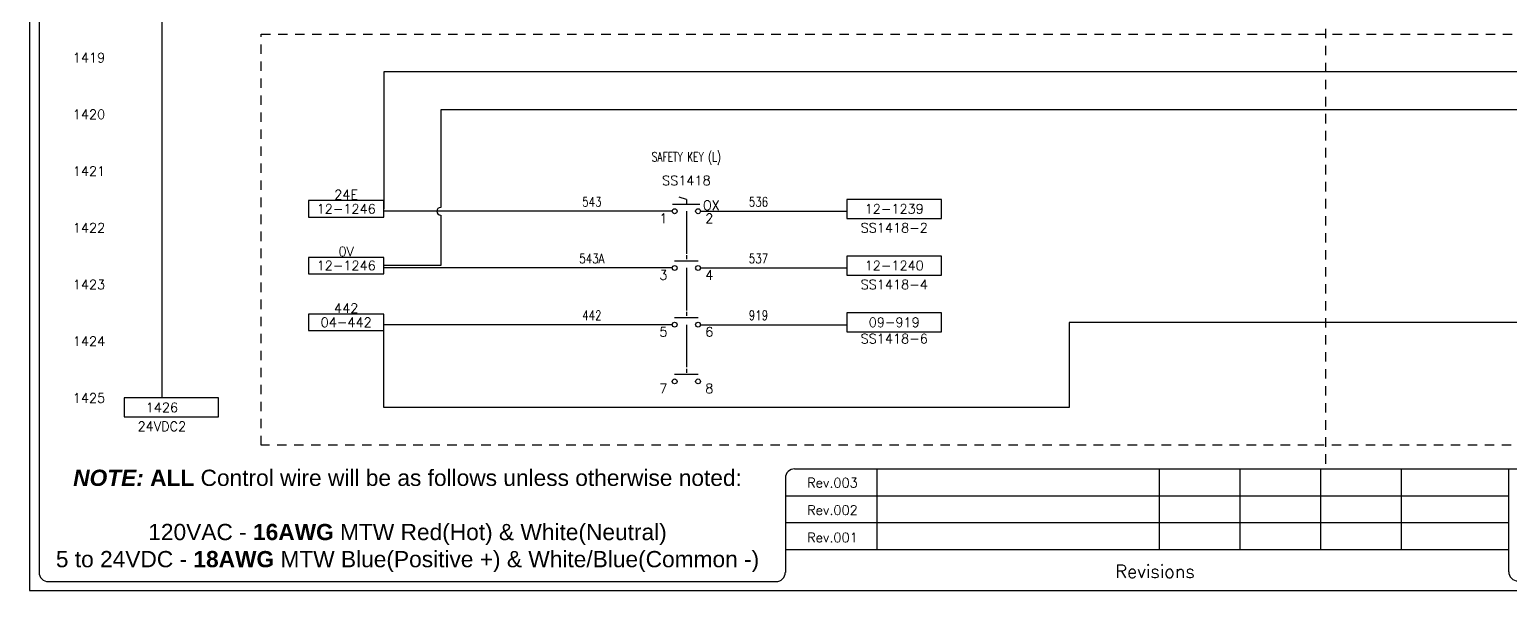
# Model space of a CAD drawing. Header units: inches. Extents: x 0 to 34.2, y 0 to 22.
# Drawn here: x 0 to 19.58, y -0.04 to 7.37 of the extents above; entities that cross this region are included whole.
import ezdxf
from ezdxf.enums import TextEntityAlignment as Align

# ---------------------------------------------------------------- set-up
doc = ezdxf.new("R2010")
doc.units = ezdxf.units.IN
doc.header["$MEASUREMENT"] = 0
doc.linetypes.add('HIDDEN2', pattern=[0.1875, 0.125, -0.0625])
for name, color, linetype in [('BLU_12AWG', 5, 'Continuous'), ('BLU_18AWG', 5, 'Continuous'), ('BLU_WHT_18AWG', 4, 'Continuous'), ('DESC', 150, 'Continuous'), ('LINK', 9, 'Continuous'), ('LOCBOX', 3, 'HIDDEN2'), ('MISC', 7, 'Continuous'), ('SYMS', 7, 'Continuous'), ('TAGS', 1, 'Continuous'), ('TERMS', 3, 'Continuous'), ('WIRENO', 3, 'Continuous'), ('XREF', 7, 'Continuous')]:
    doc.layers.add(name, color=color, linetype=linetype)
doc.layers.add('MidPoint', color=210, linetype='HIDDEN2', plot=False)
doc.styles.add('Fields', font='simplex.shx', dxfattribs={"height": 0.185})
doc.styles.get("Standard").update_dxf_attribs({"font": 'arial.ttf'})
doc.styles.add('Title_Block', font='simplex.shx', dxfattribs={"height": 0.185})
doc.styles.add('WD', font='romans.shx', dxfattribs={"height": 0.185})

# ---------------------------------------------------------------- blocks, each defined once
blk = doc.blocks.new('RG_Master_Ver_4_2_2')
at = {"color": 3}
for p, q in [((0.125, 21.734), (0.125, 0.194)), ((9.998, 1.441), (9.998, 0.194)), ((10.12, 1.563), (34.15, 1.563)), ((11.207, 1.563), (11.207, 0.496)), ((14.942, 1.563), (14.942, 0.496)), ((16.009, 1.563), (16.009, 0.496)), ((17.076, 1.563), (17.076, 0.496)), ((18.143, 1.563), (18.143, 0.496)), ((19.566, 1.563), (19.566, 0.203)), ((9.998, 1.207), (19.566, 1.207)), ((9.998, 0.852), (19.566, 0.852)), ((9.998, 0.496), (19.566, 0.496)), ((0.247, 0.072), (9.875, 0.072))]:
    blk.add_line(p, q, dxfattribs=at)
blk.add_lwpolyline([(0, -0.044), (34.25, -0.044), (34.25, 21.956), (0, 21.956)], close=True, dxfattribs=at)
for centre, start, end in [((10.12, 1.441), 90, 180), ((19.689, 0.203), 180, 270), ((0.247, 0.194), 180, 270), ((9.875, 0.194), 270, 360)]:
    blk.add_arc(centre, 0.122, start, end, dxfattribs=at)
at = {"layer": 'MidPoint'}
blk.add_line((17.141, 8.956), (17.141, 1.581), dxfattribs=at)
at = {"style": 'Title_Block'}
for s, width, heights, insert, char_height, attachment_point in [('\\pxqc;Rev.003', 1.24498, [0], (9.998, 1.442), 0.125, 1), ('\\pxqc;Rev.002', 1.24498, [0], (9.998, 1.08), 0.125, 1), ('\\pxqc;Rev.001', 1.24498, [0], (9.998, 0.717), 0.125, 1), ('\\pxqc;Revisions', 9.42628, [0.392], (14.889, 0.206), 0.17145, 5)]:
    blk.add_mtext_dynamic_manual_height_columns(s, width=width, gutter_width=0.857, heights=heights, dxfattribs=dict(at, insert=insert, char_height=char_height, attachment_point=attachment_point))
at = {"style": 'Fields'}
for tag, p in [('DESCRIPTION_3', (13.116, 1.307)), ('DRN_3', (15.472, 1.307)), ('CHK_3', (16.529, 1.307)), ('APP_3', (17.552, 1.307)), ('DATE_3', (18.829, 1.307)), ('DRAWING_DESC', (32.229, 1.246)), ('CUSTOMER', (28.997, 1.214)), ('DESCRIPTION_2', (13.116, 0.951)), ('DRN_2', (15.472, 0.951)), ('CHK_2', (16.529, 0.951)), ('APP_2', (17.552, 0.951)), ('DATE_2', (18.829, 0.951)), ('SIZE', (30.715, 0.894)), ('DRAWING_#', (32.125, 0.894)), ('REV', (33.543, 0.894)), ('DESCRIPTION_1', (13.116, 0.596)), ('DRN_1', (15.472, 0.596)), ('CHK_1', (16.529, 0.596)), ('APP_1', (17.552, 0.596)), ('DATE_1', (18.829, 0.596)), ('PROJECT_#', (28.981, 0.581)), ('DRN_BY', (30.875, 0.524)), ('CHK_BY', (31.762, 0.524)), ('APP_BY', (32.75, 0.524)), ('SCALE', (33.652, 0.524)), ('PROJECT_NAME', (29.021, 0.176)), ('SHEETNUM', (32.753, 0.176)), ('TTL_SHTS', (33.547, 0.176))]:
    blk.add_attdef(tag, text='', height=0.125, dxfattribs=at).set_placement(p, align=Align.CENTER)
at = {"style": 'Fields', "flags": 9}
blk.add_attdef('WD_TB', (9.953, 0.194), '', height=0.0638, dxfattribs=at)
blk = doc.blocks.new('HSS112')
for p, q in [((-0.185, 0.094), (0.18, 0.094)), ((0, 0.156), (-0.094, 0.188)), ((0, 0.156), (0, 0.094))]:
    blk.add_line(p, q)
for centre in [(-0.155, 0), (0.155, 0)]:
    blk.add_circle(centre, 0.0322)
at = {"style": 'WD', "width": 0.7}
for tag, p in [('INST', (0, 0.982)), ('LOC', (0, 0.812)), ('DESC1', (0, 0.656)), ('DESC2', (0, 0.5)), ('XREF', (0, -0.219))]:
    blk.add_attdef(tag, text='', height=0.125, dxfattribs=at).set_placement(p, align=Align.CENTER)
at = {"style": 'WD'}
blk.add_attdef('TAG1', text='', height=0.125, dxfattribs=at).set_placement((0, 0.344), align=Align.CENTER)
at = {"style": 'WD', "width": 0.7}
blk.add_attdef('POS1', text='', height=0.125, dxfattribs=at).set_placement((-0.125, 0.188), align=Align.RIGHT)
at = {"style": 'WD'}
for tag, p, height in [('X2LINK', (0, 0.219), 0.01), ('X8LINK', (0, 0), 0.01), ('STATE', (0.219, 0.016), 0.125)]:
    blk.add_attdef(tag, p, '', height=height, dxfattribs=at)
at = {"style": 'WD', "width": 0.7}
blk.add_attdef('POS2', (0.125, 0.188), '', height=0.125, dxfattribs=at)
at = {"style": 'WD'}
for tag, p, height, flags in [('X4TERM01', (-0.188, 0), 0.0125, 1), ('X1TERM02', (0.188, 0), 0.0125, 1), ('FAMILY', (0.205, 0.152), 0.01, 9), ('CONTACT', (0.205, 0.136), 0.01, 1)]:
    blk.add_attdef(tag, p, '', height=height, dxfattribs=dict(at, flags=flags))
at = {"linetype": 'Continuous', "style": 'WD', "flags": 9}
for tag, p in [('ASSYCODE', (0.25, 0.094)), ('MFG', (0.23, 0.108)), ('CAT', (0.232, 0.121))]:
    blk.add_attdef(tag, text='', height=0.01, dxfattribs=at).set_placement(p, align=Align.CENTER)
at = {"linetype": 'Continuous', "style": 'WD', "flags": 8}
blk.add_attdef('TERM01', text='', height=0.125, dxfattribs=at).set_placement((-0.25, -0.031), align=Align.TOP_RIGHT)
blk.add_attdef('TERM02', text='', height=0.125, dxfattribs=at).set_placement((0.25, -0.031), align=Align.TOP_LEFT)
blk = doc.blocks.new('HSS21')
for p, q in [((-0.156, 0.094), (0.156, 0.094)), ((0, 0.168), (0, 0.115))]:
    blk.add_line(p, q)
for centre in [(-0.155, 0), (0.155, 0)]:
    blk.add_circle(centre, 0.0322)
at = {"style": 'WD', "width": 0.7}
for tag, p in [('INST', (0, 0.826)), ('DESC1', (0, 0.5)), ('LOC', (0, 0.656)), ('DESC2', (0, 0.344)), ('XREF', (0, -0.219))]:
    blk.add_attdef(tag, text='', height=0.125, dxfattribs=at).set_placement(p, align=Align.CENTER)
at = {"style": 'WD'}
blk.add_attdef('TAG2', text='', height=0.125, dxfattribs=at).set_placement((0, 0.188), align=Align.CENTER)
for tag, p in [('X2LINK', (0, 0.188)), ('X8LINK', (0, 0))]:
    blk.add_attdef(tag, p, '', height=0.01, dxfattribs=at)
for tag, p, height, flags in [('X4TERM01', (-0.188, 0), 0.0125, 1), ('FAMILY', (0.056, 0.127), 0.01, 9), ('CONTACT', (0.056, 0.111), 0.01, 9), ('X1TERM02', (0.188, 0), 0.0125, 1)]:
    blk.add_attdef(tag, p, '', height=height, dxfattribs=dict(at, flags=flags))
at = {"style": 'WD', "width": 0.8}
blk.add_attdef('STATE', (0.219, 0.016), '', height=0.125, dxfattribs=at)
at = {"linetype": 'Continuous', "style": 'WD', "flags": 8}
blk.add_attdef('TERM01', text='', height=0.125, dxfattribs=at).set_placement((-0.25, -0.031), align=Align.TOP_RIGHT)
blk.add_attdef('TERM02', text='', height=0.125, dxfattribs=at).set_placement((0.25, -0.031), align=Align.TOP_LEFT)
blk = doc.blocks.new('WD_WNH')
at = {"linetype": 'Continuous', "style": 'WD', "width": 0.8}
blk.add_attdef('WIRENO', text='', height=0.125, dxfattribs=at).set_placement((0, 0.062), align=Align.CENTER)
at = {"style": 'WD', "flags": 1}
for tag, p in [('W01USER', (0, 0.078)), ('W02USER', (0, 0.07)), ('W03USER', (0, 0.062)), ('W04USER', (0, 0.055)), ('W05USER', (0, 0.047)), ('W06USER', (0, 0.039)), ('W07USER', (0, 0.031)), ('W08USER', (0, 0.023)), ('W09USER', (0, 0.016)), ('W10USER', (0, 0.008))]:
    blk.add_attdef(tag, text='', height=0.005, dxfattribs=at).set_placement(p, align=Align.CENTER)
blk = doc.blocks.new('HA2S1_REF_1')
for p, q in [((0, 0.25), (0, 0)), ((1.25, 0.25), (0, 0.25)), ((1.25, 0), (1.25, 0.25)), ((0, 0), (1.25, 0))]:
    blk.add_line(p, q)
at = {"style": 'WD', "flags": 1}
blk.add_attdef('SIGCODE', text='', height=0.125, dxfattribs=at).set_placement((0.625, 0.3125), align=Align.CENTER)
at = {"style": 'WD'}
for tag, p in [('XREF', (0.625, 0.0625)), ('DESC1', (0.625, -0.1875))]:
    blk.add_attdef(tag, text='', height=0.125, dxfattribs=at).set_placement(p, align=Align.CENTER)
blk = doc.blocks.new('HA2S1_REF1')
for p, q in [((0, 0.25), (0, 0)), ((1.25, 0.25), (0, 0.25)), ((1.25, 0), (1.25, 0.25)), ((0, 0), (1.25, 0))]:
    blk.add_line(p, q)
at = {"style": 'WD', "flags": 1}
blk.add_attdef('SIGCODE', (0.312, 0.282), '', height=0.125, dxfattribs=at)
at = {"style": 'WD'}
for tag, p in [('XREF', (0.625, 0.062)), ('DESC1', (0.625, -0.153))]:
    blk.add_attdef(tag, text='', height=0.125, dxfattribs=at).set_placement(p, align=Align.CENTER)
blk = doc.blocks.new('HA2D1_REF1')
for p, q in [((-0.0625, 0.109375), (-0.0625, -0.109375)), ((0.9375, 0.109375), (-0.0625, 0.109375)), ((0.9375, -0.109375), (0.9375, 0.109375)), ((-0.0625, -0.109375), (0.9375, -0.109375))]:
    blk.add_line(p, q)
at = {"style": 'WD', "flags": 1}
blk.add_attdef('SIGCODE', (0, 0.3125), '', height=0.125, dxfattribs=at)
at = {"style": 'WD'}
for tag, p in [('DESC1', (0.4375, 0.125)), ('XREF', (0.4375, -0.0625))]:
    blk.add_attdef(tag, text='', height=0.125, dxfattribs=at).set_placement(p, align=Align.CENTER)

msp = doc.modelspace()

# ---------------------------------------------------------------- linework, layer by layer
at = {"layer": 'BLU_12AWG'}
msp.add_line((1.75, 9.5), (1.75, 2.5), dxfattribs=at)
at = {"layer": 'BLU_18AWG'}
for p, q in [((21.25, 6.812), (4.688, 6.812)), ((4.688, 6.812), (4.688, 5)), ((8.5, 4.969), (4.688, 4.969)), ((8.875, 4.969), (10.812, 4.969)), ((4.688, 2.375), (4.688, 3.5)), ((8.5, 3.469), (4.688, 3.469)), ((8.875, 3.469), (10.812, 3.469)), ((21.25, 3.5), (13.75, 3.5)), ((13.75, 3.5), (13.75, 2.375)), ((13.75, 2.375), (4.688, 2.375))]:
    msp.add_line(p, q, dxfattribs=at)
at = {"layer": 'BLU_WHT_18AWG'}
for p, q in [((20, 6.312), (5.438, 6.312)), ((5.438, 6.312), (5.438, 5.019)), ((5.438, 4.919), (5.438, 4.25)), ((5.438, 4.25), (4.688, 4.25)), ((8.5, 4.219), (4.688, 4.219)), ((8.875, 4.219), (10.812, 4.219))]:
    msp.add_line(p, q, dxfattribs=at)
msp.add_arc((5.438, 4.969), 0.05, 90, 270, dxfattribs=at)
at = {"layer": 'LINK'}
for points in [[(8.688, 4.969), (8.688, 4.406)], [(8.688, 4.219), (8.688, 3.656)], [(8.688, 3.469), (8.688, 2.906)]]:
    msp.add_lwpolyline(points, dxfattribs=at)
at = {"layer": 'LOCBOX'}
msp.add_lwpolyline([(3.062, 7.312), (29.5, 7.312), (29.5, 1.875), (3.062, 1.875)], close=True, dxfattribs=at)

# ---------------------------------------------------------------- block references
msp.add_blockref('RG_Master_Ver_4_2_2', (0, 0))
at = {"layer": 'SYMS'}
ref = msp.add_blockref('HSS112', (8.688, 4.969), dxfattribs=at)
ref.add_attrib('TERM01', '1', dxfattribs={"layer": 'TERMS', "linetype": 'Continuous', "height": 0.125, "style": 'WD', "flags": 8}).set_placement((8.438, 4.938), align=Align.TOP_RIGHT)
ref.add_attrib('TERM02', '2', dxfattribs={"layer": 'TERMS', "linetype": 'Continuous', "height": 0.125, "style": 'WD', "flags": 8}).set_placement((8.938, 4.938), align=Align.TOP_LEFT)
ref.add_attrib('STATE', 'OX', (8.906, 4.985), dxfattribs={"layer": 'MISC', "height": 0.125, "style": 'WD'})
ref.add_attrib('DESC1', 'SAFETY KEY (L)', dxfattribs={"layer": 'DESC', "height": 0.125, "style": 'WD', "width": 0.7}).set_placement((8.688, 5.625), align=Align.CENTER)
ref.add_attrib('TAG1', 'SS1418', dxfattribs={"layer": 'TAGS', "height": 0.125, "style": 'WD'}).set_placement((8.688, 5.313), align=Align.CENTER)
ref = msp.add_blockref('HA2D1_REF1', (3.75, 5), dxfattribs=at)
ref.add_attrib('XREF', '12-1246', dxfattribs={"layer": 'XREF', "height": 0.125, "style": 'WD'}).set_placement((4.188, 4.938), align=Align.CENTER)
ref.add_attrib('DESC1', '24E', dxfattribs={"layer": 'DESC', "height": 0.125, "style": 'WD'}).set_placement((4.188, 5.125), align=Align.CENTER)
ref = msp.add_blockref('HA2S1_REF1', (10.812, 4.875), dxfattribs=at)
ref.add_attrib('XREF', '12-1239', dxfattribs={"layer": 'XREF', "height": 0.125, "style": 'WD'}).set_placement((11.438, 4.938), align=Align.CENTER)
ref.add_attrib('DESC1', 'SS1418-2', dxfattribs={"layer": 'DESC', "height": 0.125, "style": 'WD'}).set_placement((11.438, 4.688), align=Align.CENTER)
ref = msp.add_blockref('HA2D1_REF1', (3.75, 4.25), dxfattribs=at)
ref.add_attrib('XREF', '12-1246', dxfattribs={"layer": 'XREF', "height": 0.125, "style": 'WD'}).set_placement((4.188, 4.188), align=Align.CENTER)
ref.add_attrib('DESC1', '0V', dxfattribs={"layer": 'DESC', "height": 0.125, "style": 'WD'}).set_placement((4.188, 4.375), align=Align.CENTER)
ref = msp.add_blockref('HSS21', (8.688, 4.219), dxfattribs=at)
ref.add_attrib('TERM01', '3', dxfattribs={"layer": 'TERMS', "linetype": 'Continuous', "height": 0.125, "style": 'WD', "flags": 8}).set_placement((8.438, 4.188), align=Align.TOP_RIGHT)
ref.add_attrib('TERM02', '4', dxfattribs={"layer": 'TERMS', "linetype": 'Continuous', "height": 0.125, "style": 'WD', "flags": 8}).set_placement((8.938, 4.188), align=Align.TOP_LEFT)
ref = msp.add_blockref('HA2S1_REF1', (10.812, 4.125), dxfattribs=at)
ref.add_attrib('XREF', '12-1240', dxfattribs={"layer": 'XREF', "height": 0.125, "style": 'WD'}).set_placement((11.438, 4.188), align=Align.CENTER)
ref.add_attrib('DESC1', 'SS1418-4', dxfattribs={"layer": 'DESC', "height": 0.125, "style": 'WD'}).set_placement((11.438, 3.938), align=Align.CENTER)
ref = msp.add_blockref('HA2D1_REF1', (3.75, 3.5), dxfattribs=at)
ref.add_attrib('XREF', '04-442', dxfattribs={"layer": 'XREF', "height": 0.125, "style": 'WD'}).set_placement((4.188, 3.438), align=Align.CENTER)
ref.add_attrib('DESC1', '442', dxfattribs={"layer": 'DESC', "height": 0.125, "style": 'WD'}).set_placement((4.188, 3.625), align=Align.CENTER)
ref = msp.add_blockref('HSS21', (8.688, 3.469), dxfattribs=at)
ref.add_attrib('TERM01', '5', dxfattribs={"layer": 'TERMS', "linetype": 'Continuous', "height": 0.125, "style": 'WD', "flags": 8}).set_placement((8.438, 3.438), align=Align.TOP_RIGHT)
ref.add_attrib('TERM02', '6', dxfattribs={"layer": 'TERMS', "linetype": 'Continuous', "height": 0.125, "style": 'WD', "flags": 8}).set_placement((8.938, 3.438), align=Align.TOP_LEFT)
ref = msp.add_blockref('HA2S1_REF1', (10.812, 3.375), dxfattribs=at)
ref.add_attrib('XREF', '09-919', dxfattribs={"layer": 'XREF', "height": 0.125, "style": 'WD'}).set_placement((11.438, 3.438), align=Align.CENTER)
ref.add_attrib('DESC1', 'SS1418-6', dxfattribs={"layer": 'DESC', "height": 0.125, "style": 'WD'}).set_placement((11.438, 3.222), align=Align.CENTER)
ref = msp.add_blockref('HSS21', (8.688, 2.719), dxfattribs=at)
ref.add_attrib('TERM01', '7', dxfattribs={"layer": 'TERMS', "linetype": 'Continuous', "height": 0.125, "style": 'WD', "flags": 8}).set_placement((8.438, 2.688), align=Align.TOP_RIGHT)
ref.add_attrib('TERM02', '8', dxfattribs={"layer": 'TERMS', "linetype": 'Continuous', "height": 0.125, "style": 'WD', "flags": 8}).set_placement((8.938, 2.688), align=Align.TOP_LEFT)
ref = msp.add_blockref('HA2S1_REF_1', (1.25, 2.25), dxfattribs=at)
ref.add_attrib('XREF', '1426', dxfattribs={"layer": 'XREF', "height": 0.125, "style": 'WD'}).set_placement((1.75, 2.312), align=Align.CENTER)
ref.add_attrib('DESC1', '24VDC2', dxfattribs={"layer": 'DESC', "height": 0.125, "style": 'WD'}).set_placement((1.75, 2.062), align=Align.CENTER)
at = {"layer": 'WIRENO'}
ref = msp.add_blockref('WD_WNH', (7.438, 4.969), dxfattribs=at)
ref.add_attrib('WIRENO', '543', dxfattribs={"linetype": 'Continuous', "height": 0.125, "style": 'WD', "width": 0.8}).set_placement((7.438, 5.031), align=Align.CENTER)
ref = msp.add_blockref('WD_WNH', (9.642, 4.969), dxfattribs=at)
ref.add_attrib('WIRENO', '536', dxfattribs={"linetype": 'Continuous', "height": 0.125, "style": 'WD', "width": 0.8}).set_placement((9.642, 5.031), align=Align.CENTER)
ref = msp.add_blockref('WD_WNH', (7.438, 4.219), dxfattribs=at)
ref.add_attrib('WIRENO', '543A', dxfattribs={"linetype": 'Continuous', "height": 0.125, "style": 'WD', "width": 0.8}).set_placement((7.438, 4.281), align=Align.CENTER)
ref = msp.add_blockref('WD_WNH', (9.642, 4.219), dxfattribs=at)
ref.add_attrib('WIRENO', '537', dxfattribs={"linetype": 'Continuous', "height": 0.125, "style": 'WD', "width": 0.8}).set_placement((9.642, 4.281), align=Align.CENTER)
ref = msp.add_blockref('WD_WNH', (7.438, 3.469), dxfattribs=at)
ref.add_attrib('WIRENO', '442', dxfattribs={"linetype": 'Continuous', "height": 0.125, "style": 'WD', "width": 0.8}).set_placement((7.438, 3.531), align=Align.CENTER)
ref = msp.add_blockref('WD_WNH', (9.642, 3.469), dxfattribs=at)
ref.add_attrib('WIRENO', '919', dxfattribs={"linetype": 'Continuous', "height": 0.125, "style": 'WD', "width": 0.8}).set_placement((9.642, 3.531), align=Align.CENTER)

# ---------------------------------------------------------------- texts
at = {"style": 'WD'}
for s, p in [('1419', (1, 7)), ('1420', (1, 6.25)), ('1421', (1, 5.5)), ('1422', (1, 4.75)), ('1423', (1, 4)), ('1424', (1, 3.25)), ('1425', (1, 2.5))]:
    msp.add_text(s, height=0.125, dxfattribs=at).set_placement(p, align=Align.MIDDLE_RIGHT)
at = {"insert": (0.062, 1.552), "char_height": 0.215, "attachment_point": 1}
msp.add_mtext_dynamic_manual_height_columns('\\pxqc;{\\fArial|b1|i1|c0|p34;NOTE:} {\\fArial|b1|i0|c0|p34;ALL} Control wire will be as follows unless otherwise noted:\\P\\P120VAC - {\\fArial|b1|i0|c0|p34;16AWG} MTW Red(Hot) & White(Neutral)\\P5 to 24VDC - {\\fArial|b1|i0|c0|p34;18AWG} MTW Blue(Positive +) & White/Blue(Common -)', width=9.875, gutter_width=0.9, heights=[0], dxfattribs=at)

doc.saveas('drawing.dxf')
